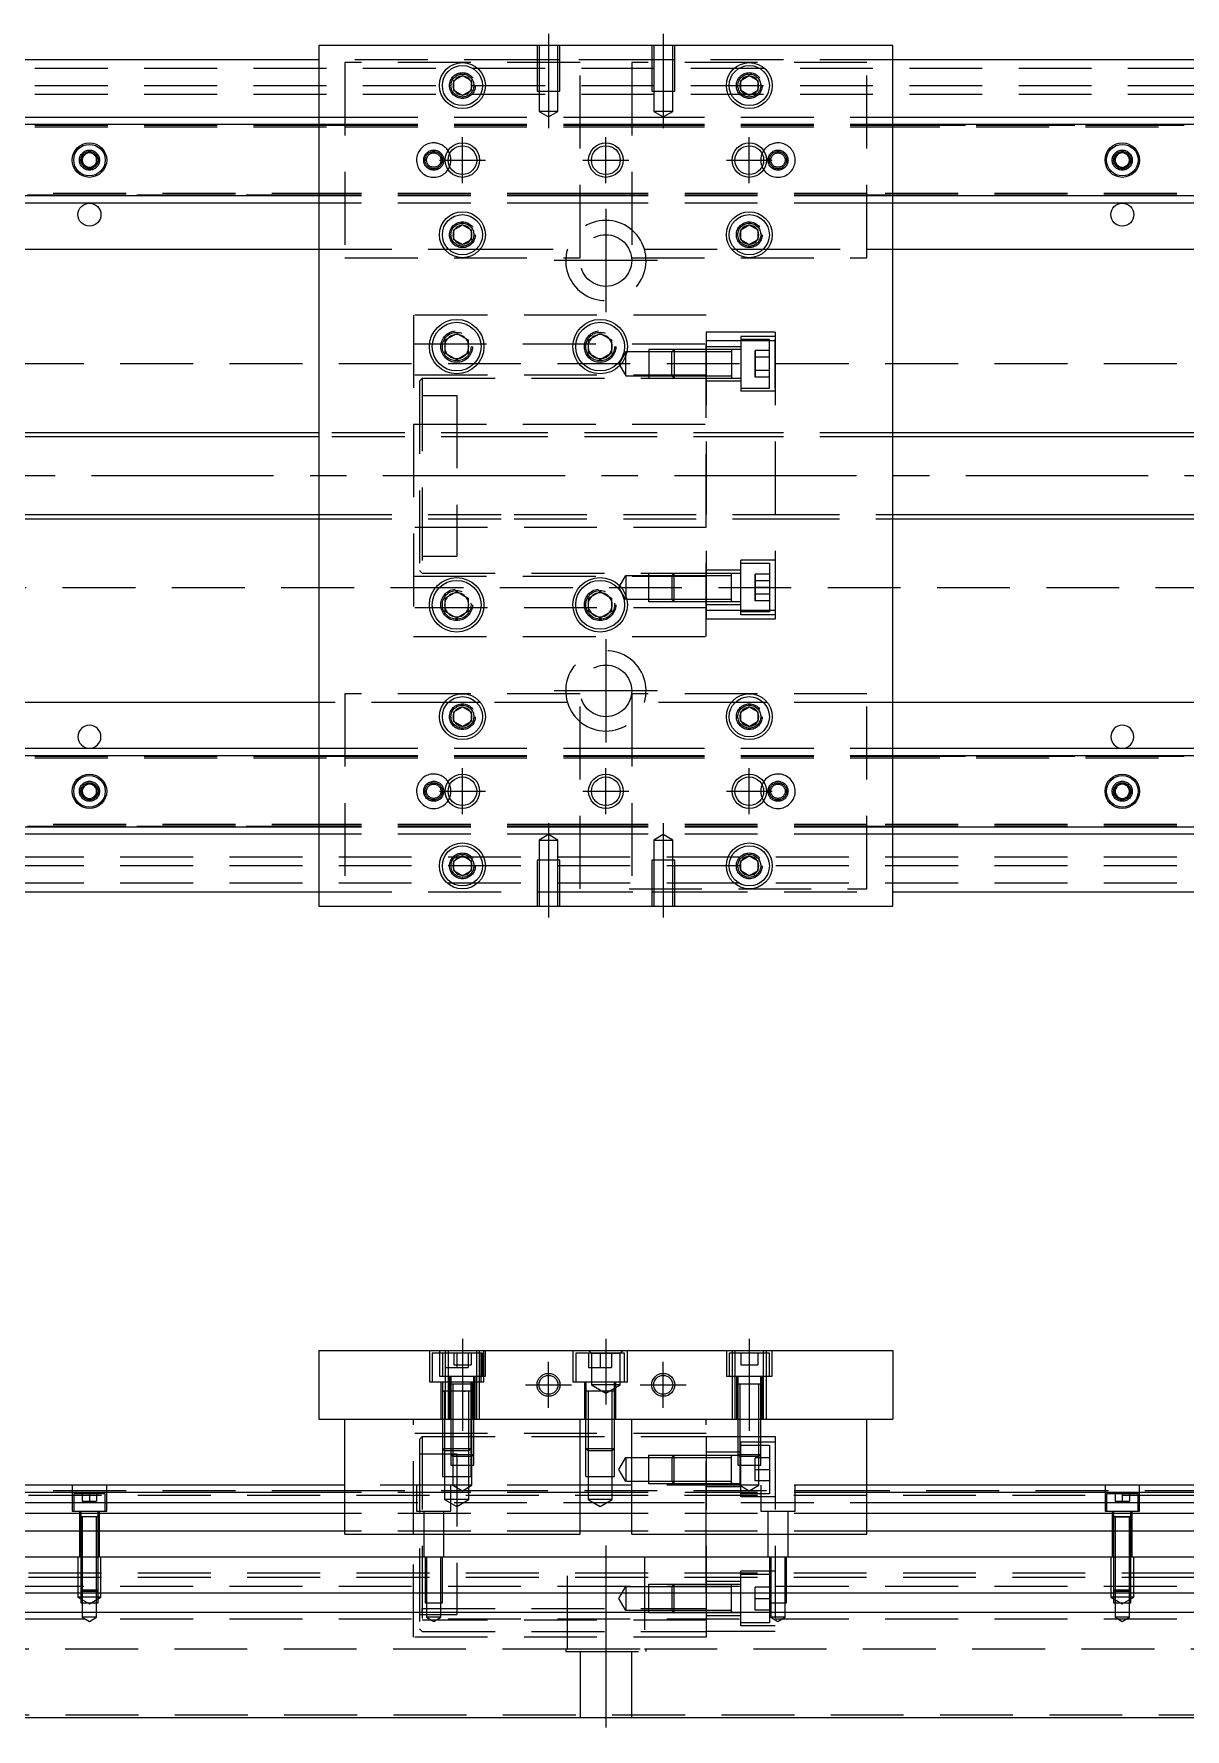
# Model space of a CAD drawing. Extents: x -10 to 785, y -295 to 77.
# Drawn here: x 190.3 to 391, y -218.4 to 77 of the extents above; entities that cross this region are included whole.
import ezdxf

# ---------------------------------------------------------------- set-up
doc = ezdxf.new("R2010")
doc.units = 0
doc.linetypes.add('CENTER', pattern=[50.8, 31.75, -6.35, 6.35, -6.35])
doc.linetypes.add('DASHED', pattern=[19.05, 12.7, -6.35])
doc.layers.get('0').update_dxf_attribs({"linetype": 'CONTINUOUS'})
doc.layers.add('CENTER', color=1, linetype='CENTER')

msp = doc.modelspace()

# ---------------------------------------------------------------- linework, layer by layer
at = {"color": 7, "linetype": 'CONTINUOUS'}
for p, q in [((240, 75), (240, -75)), ((340, 75), (240, 75)), ((340, -75), (340, 75)), ((240, 72.5), (0, 72.5)), ((580, 72.5), (340, 72.5)), ((263.5, 68.866026), (265, 69.73205)), ((263.5, 67.133974), (263.5, 68.866026)), ((265, 69.73205), (266.5, 68.866026)), ((266.5, 68.866026), (266.5, 67.133974)), ((313.5, 68.866026), (315, 69.73205)), ((313.5, 67.133974), (313.5, 68.866026)), ((315, 69.73205), (316.5, 68.866026)), ((316.5, 68.866026), (316.5, 67.133974)), ((265, 66.26795), (263.5, 67.133974)), ((266.5, 67.133974), (265, 66.26795)), ((315, 66.26795), (313.5, 67.133974)), ((316.5, 67.133974), (315, 66.26795)), ((0, 62.5), (240, 62.5)), ((340, 62.5), (580, 62.5)), ((0, 61.247728), (240, 61.247728)), ((340, 61.247728), (580, 61.247728)), ((198.75, 55.721688), (200, 56.443376)), ((200, 56.443376), (201.25, 55.721688)), ((378.75, 55.721688), (380, 56.443376)), ((380, 56.443376), (381.25, 55.721688)), ((198.75, 54.278312), (198.75, 55.721688)), ((200, 53.556624), (198.75, 54.278312)), ((201.25, 54.278312), (200, 53.556624)), ((201.25, 55.721688), (201.25, 54.278312)), ((378.75, 54.278312), (378.75, 55.721688)), ((380, 53.556624), (378.75, 54.278312)), ((381.25, 54.278312), (380, 53.556624)), ((381.25, 55.721688), (381.25, 54.278312)), ((240, 48.752272), (0, 48.752272)), ((240, 47.5), (0, 47.5)), ((580, 48.752272), (340, 48.752272)), ((580, 47.5), (340, 47.5)), ((263.5, 42.866026), (265, 43.73205)), ((263.5, 41.133974), (263.5, 42.866026)), ((265, 43.73205), (266.5, 42.866026)), ((266.5, 42.866026), (266.5, 41.133974)), ((313.5, 42.866026), (315, 43.73205)), ((313.5, 41.133974), (313.5, 42.866026)), ((315, 43.73205), (316.5, 42.866026)), ((316.5, 42.866026), (316.5, 41.133974)), ((176.708204, 39.5), (240, 39.5)), ((265, 40.26795), (263.5, 41.133974)), ((266.5, 41.133974), (265, 40.26795)), ((315, 40.26795), (313.5, 41.133974)), ((316.5, 41.133974), (315, 40.26795)), ((340, 39.5), (403.291796, 39.5)), ((262, 23.6547), (264, 24.809402)), ((262, 21.3453), (262, 23.6547)), ((264, 24.809402), (266, 23.6547)), ((266, 23.6547), (266, 21.3453)), ((287, 23.6547), (289, 24.809402)), ((287, 21.3453), (287, 23.6547)), ((289, 24.809402), (291, 23.6547)), ((291, 23.6547), (291, 21.3453)), ((264, 20.190598), (262, 21.3453)), ((266, 21.3453), (264, 20.190598)), ((289, 20.190598), (287, 21.3453)), ((291, 21.3453), (289, 20.190598)), ((240, 7.5), (40.5, 7.5)), ((530, 7.5), (340, 7.5)), ((40.5, -7.5), (240, -7.5)), ((340, -7.5), (530, -7.5)), ((262, -21.3453), (264, -20.190598)), ((264, -20.190598), (266, -21.3453)), ((287, -21.3453), (289, -20.190598)), ((289, -20.190598), (291, -21.3453)), ((262, -23.6547), (262, -21.3453)), ((266, -21.3453), (266, -23.6547)), ((287, -23.6547), (287, -21.3453)), ((291, -21.3453), (291, -23.6547)), ((264, -24.809402), (262, -23.6547)), ((266, -23.6547), (264, -24.809402)), ((289, -24.809402), (287, -23.6547)), ((291, -23.6547), (289, -24.809402)), ((240, -39.5), (176.708204, -39.5)), ((263.5, -41.133974), (265, -40.26795)), ((263.5, -42.866026), (263.5, -41.133974)), ((265, -40.26795), (266.5, -41.133974)), ((266.5, -41.133974), (266.5, -42.866026)), ((313.5, -41.133974), (315, -40.26795)), ((313.5, -42.866026), (313.5, -41.133974)), ((315, -40.26795), (316.5, -41.133974)), ((316.5, -41.133974), (316.5, -42.866026)), ((403.291796, -39.5), (340, -39.5)), ((265, -43.73205), (263.5, -42.866026)), ((266.5, -42.866026), (265, -43.73205)), ((315, -43.73205), (313.5, -42.866026)), ((316.5, -42.866026), (315, -43.73205)), ((0, -47.5), (240, -47.5)), ((0, -48.752272), (240, -48.752272)), ((340, -47.5), (580, -47.5)), ((340, -48.752272), (580, -48.752272)), ((198.75, -54.278312), (200, -53.556624)), ((198.75, -55.721688), (198.75, -54.278312)), ((200, -56.443376), (198.75, -55.721688)), ((200, -53.556624), (201.25, -54.278312)), ((201.25, -55.721688), (200, -56.443376)), ((201.25, -54.278312), (201.25, -55.721688)), ((378.75, -54.278312), (380, -53.556624)), ((378.75, -55.721688), (378.75, -54.278312)), ((380, -56.443376), (378.75, -55.721688)), ((380, -53.556624), (381.25, -54.278312)), ((381.25, -55.721688), (380, -56.443376)), ((381.25, -54.278312), (381.25, -55.721688)), ((240, -61.247728), (0, -61.247728)), ((580, -61.247728), (340, -61.247728)), ((240, -62.5), (0, -62.5)), ((580, -62.5), (340, -62.5)), ((263.5, -67.133974), (265, -66.26795)), ((263.5, -68.866026), (263.5, -67.133974)), ((265, -66.26795), (266.5, -67.133974)), ((266.5, -67.133974), (266.5, -68.866026)), ((313.5, -67.133974), (315, -66.26795)), ((313.5, -68.866026), (313.5, -67.133974)), ((315, -66.26795), (316.5, -67.133974)), ((316.5, -67.133974), (316.5, -68.866026)), ((265, -69.73205), (263.5, -68.866026)), ((266.5, -68.866026), (265, -69.73205)), ((315, -69.73205), (313.5, -68.866026)), ((316.5, -68.866026), (315, -69.73205)), ((0, -72.5), (240, -72.5)), ((340, -72.5), (580, -72.5)), ((240, -75), (340, -75)), ((240, -152.45), (340, -152.45)), ((240, -152.45), (240, -164.45)), ((340, -152.45), (340, -164.45)), ((240, -164.45), (340, -164.45)), ((244.5, -184.45), (244.5, -164.45)), ((285.5, -184.45), (285.5, -164.45)), ((294.5, -184.45), (294.5, -164.45)), ((335.5, -184.45), (335.5, -164.45)), ((244.5, -175.95), (0, -175.95)), ((244.5, -177.202272), (0, -177.202272)), ((294.5, -175.95), (285.5, -175.95)), ((294.5, -177.202272), (285.5, -177.202272)), ((580, -175.95), (335.5, -175.95)), ((580, -177.202272), (335.5, -177.202272)), ((0, -178.97668), (244.5, -178.97668)), ((285.5, -178.97668), (294.5, -178.97668)), ((335.5, -178.97668), (580, -178.97668)), ((244.5, -180.873076), (0, -180.873076)), ((294.5, -180.873076), (285.5, -180.873076)), ((580, -180.873076), (335.5, -180.873076)), ((244.5, -183.927372), (0, -183.927372)), ((244.5, -184.45), (285.5, -184.45)), ((294.5, -183.927372), (285.5, -183.927372)), ((294.5, -184.45), (335.5, -184.45)), ((580, -183.927372), (335.5, -183.927372)), ((0, -188.45), (580, -188.45)), ((580, -194.75), (0, -194.75)), ((580, -198.15), (0, -198.15)), ((0, -216.45), (580, -216.45))]:
    msp.add_line(p, q, dxfattribs=at)
at = {"color": 3, "linetype": 'DASHED'}
for p, q in [((278.000006, 75), (278.000006, 67)), ((278.35, 75), (278.35, 67)), ((281.65, 67), (281.65, 75)), ((281.999994, 67), (281.999994, 75)), ((298.000006, 75), (298.000006, 67)), ((298.35, 75), (298.35, 67)), ((301.65, 67), (301.65, 75)), ((301.999994, 67), (301.999994, 75)), ((0, 71), (580, 71)), ((278.000006, 72.5), (240, 72.5)), ((285.5, 72), (244.5, 72)), ((244.5, 72), (244.5, 38)), ((281.999994, 72.5), (278.000006, 72.5)), ((298.000006, 72.5), (281.999994, 72.5)), ((285.5, 38), (285.5, 72)), ((294.5, 72), (294.5, 38)), ((335.5, 72), (294.5, 72)), ((301.999994, 72.5), (298.000006, 72.5)), ((340, 72.5), (301.999994, 72.5)), ((335.5, 38), (335.5, 72)), ((0, 68), (580, 68)), ((266.973226, 68.326156), (267, 68)), ((316.973226, 68.326156), (317, 68)), ((0, 66.5), (580, 66.5)), ((278.000006, 67), (281.999994, 67)), ((278.35, 67), (278.35, 63.5)), ((281.65, 63.5), (281.65, 67)), ((298.000006, 67), (301.999994, 67)), ((298.35, 67), (298.35, 63.5)), ((301.65, 63.5), (301.65, 67)), ((240, 62.5), (244.5, 62.5)), ((244.5, 62.5), (285.5, 62.5)), ((281.65, 63.5), (278.35, 63.5)), ((278.35, 63.5), (280, 62.547372)), ((280, 62.547372), (281.65, 63.5)), ((285.5, 62.5), (294.5, 62.5)), ((294.5, 62.5), (335.5, 62.5)), ((301.65, 63.5), (298.35, 63.5)), ((298.35, 63.5), (300, 62.547372)), ((300, 62.547372), (301.65, 63.5)), ((335.5, 62.5), (340, 62.5)), ((0, 61.1147), (240, 61.1147)), ((0, 61.1), (244.5, 61.1)), ((0, 60.8), (244.5, 60.8)), ((240, 61.247728), (244.5, 61.247728)), ((240, 61.1147), (244.5, 61.1147)), ((244.5, 61.247728), (285.5, 61.247728)), ((244.5, 61.1147), (285.5, 61.1147)), ((244.5, 61.1), (285.5, 61.1)), ((244.5, 60.8), (285.5, 60.8)), ((285.5, 61.247728), (294.5, 61.247728)), ((285.5, 61.1147), (294.5, 61.1147)), ((285.5, 61.1), (294.5, 61.1)), ((285.5, 60.8), (294.5, 60.8)), ((294.5, 61.247728), (335.5, 61.247728)), ((294.5, 61.1147), (335.5, 61.1147)), ((294.5, 61.1), (335.5, 61.1)), ((294.5, 60.8), (335.5, 60.8)), ((335.5, 61.247728), (340, 61.247728)), ((335.5, 61.1147), (340, 61.1147)), ((335.5, 61.1), (580, 61.1)), ((335.5, 60.8), (580, 60.8)), ((340, 61.1147), (580, 61.1147)), ((201.477374, 55.25955), (201.5, 55)), ((378.5, 55), (378.52041, 55.24661)), ((244.5, 49.2), (0, 49.2)), ((244.5, 48.9), (0, 48.9)), ((240, 48.8853), (0, 48.8853)), ((244.5, 48.8853), (240, 48.8853)), ((244.5, 48.752272), (240, 48.752272)), ((244.5, 47.5), (240, 47.5)), ((285.5, 49.2), (244.5, 49.2)), ((285.5, 48.9), (244.5, 48.9)), ((285.5, 48.8853), (244.5, 48.8853)), ((285.5, 48.752272), (244.5, 48.752272)), ((285.5, 47.5), (244.5, 47.5)), ((294.5, 49.2), (285.5, 49.2)), ((294.5, 48.9), (285.5, 48.9)), ((294.5, 48.8853), (285.5, 48.8853)), ((294.5, 48.752272), (285.5, 48.752272)), ((294.5, 47.5), (285.5, 47.5)), ((335.5, 49.2), (294.5, 49.2)), ((335.5, 48.9), (294.5, 48.9)), ((335.5, 48.8853), (294.5, 48.8853)), ((335.5, 48.752272), (294.5, 48.752272)), ((335.5, 47.5), (294.5, 47.5)), ((580, 49.2), (335.5, 49.2)), ((580, 48.9), (335.5, 48.9)), ((340, 48.8853), (335.5, 48.8853)), ((340, 48.752272), (335.5, 48.752272)), ((340, 47.5), (335.5, 47.5)), ((580, 48.8853), (340, 48.8853)), ((263, 42), (263.030168, 42.346066)), ((316.973226, 42.326156), (317, 42)), ((240, 39.5), (261.877502, 39.5)), ((261.877502, 39.5), (262.55051, 39.5)), ((262.55051, 39.5), (267.44949, 39.5)), ((267.44949, 39.5), (268.122498, 39.5)), ((268.122498, 39.5), (283.291796, 39.5)), ((296.708204, 39.5), (311.877502, 39.5)), ((311.877502, 39.5), (312.55051, 39.5)), ((312.55051, 39.5), (317.44949, 39.5)), ((317.44949, 39.5), (318.122498, 39.5)), ((318.122498, 39.5), (335.5, 39.5)), ((335.5, 39.5), (340, 39.5)), ((244.5, 38), (285.5, 38)), ((294.5, 38), (335.5, 38)), ((256.5, 28), (256.5, -28)), ((307.5, 28), (256.5, 28)), ((307.5, -28), (307.5, 28)), ((307.5, 25), (307.5, -25)), ((319.5, 25), (307.5, 25)), ((313.5, 24.235572), (313.5, 14.735572)), ((319.5, 24.235572), (313.5, 24.235572)), ((318.5, 23.735571), (313.5, 23.735571)), ((318.5, 15.235572), (318.5, 23.735572)), ((319.5, 25), (319.5, -25)), ((319.5, 15.235571), (319.5, 23.735571)), ((256.5, 23), (307.5, 23)), ((261.5, 22.5), (261.512884, 22.753488)), ((286.5, 22.5), (286.52689, 22.865682)), ((293.500001, 21.585571), (292.287565, 19.485571)), ((299.4, 21.585571), (293.5, 21.585571)), ((293.500001, 17.385571), (293.500001, 21.585571)), ((302.4, 21.985565), (297.5, 21.985565)), ((297.5, 21.971141), (297.5, 16.985576)), ((302, 21.585571), (299.4, 21.585571)), ((301.9, 21.985571), (301.5, 21.585571)), ((301.5, 17.385571), (301.5, 21.585571)), ((301.9, 21.985571), (301.9, 16.985571)), ((311.9, 21.585571), (302, 21.585571)), ((313.5, 21.985565), (302.4, 21.985565)), ((319.5, 23.49468), (307.5, 23.49468)), ((313.5, 22.485571), (307.5, 22.485571)), ((311.9, 21.985571), (311.9, 16.985571)), ((316, 20.640272), (316, 21.794972)), ((316, 21.794972), (316, 20.640272)), ((318.5, 21.794972), (316, 21.794972)), ((580, 19.5), (61.969694, 19.5)), ((292.287565, 19.485571), (293.500001, 17.385571)), ((318.5, 20.640272), (316, 20.640272)), ((316, 18.330872), (316, 20.640272)), ((316, 20.640272), (316, 18.330872)), ((318.5, 18.330872), (316, 18.330872)), ((316, 17.17617), (316, 18.330872)), ((316, 18.330872), (316, 17.17617)), ((307.5, 17.5), (256.5, 17.5)), ((257.5, 16.5), (258, 17)), ((257.5, 16.5), (257.5, -16.5)), ((258, 17), (308, 17)), ((258, 17), (258, -17)), ((293.500001, 17.385571), (299.4, 17.385571)), ((297.5, 16.985575), (302.4, 16.985575)), ((299.4, 17.385571), (302, 17.385571)), ((301.5, 17.385571), (301.9, 16.985571)), ((302, 17.385571), (311.9, 17.385571)), ((302.4, 16.985575), (313.5, 16.985575)), ((313.5, 16.485571), (307.5, 16.485571)), ((313.5, 15.235572), (318.5, 15.235572)), ((318.5, 17.17617), (316, 17.17617)), ((258, 14), (264, 14)), ((264, 14), (264, -14)), ((319.5, 14.735572), (313.5, 14.735572)), ((256.5, 9), (307.5, 9)), ((274, 7.5), (240, 7.5)), ((274, 6.75), (240, 6.75)), ((318, 7.5), (274, 7.5)), ((318, 6.75), (274, 6.75)), ((340, 7.5), (318, 7.5)), ((340, 6.75), (318, 6.75)), ((240, -6.75), (274, -6.75)), ((240, -7.5), (274, -7.5)), ((274, -6.75), (318, -6.75)), ((274, -7.5), (318, -7.5)), ((318, -6.75), (340, -6.75)), ((318, -7.5), (340, -7.5)), ((307.5, -9), (256.5, -9)), ((258, -14), (264, -14)), ((313.5, -24.235572), (313.5, -14.735572)), ((319.5, -14.735572), (313.5, -14.735572)), ((256.5, -17.5), (307.5, -17.5)), ((258, -17), (257.5, -16.5)), ((258, -17), (307.5, -17)), ((292.287565, -19.485571), (293.500001, -17.385571)), ((293.500001, -17.385571), (293.500001, -21.585571)), ((293.500001, -17.385571), (299.4, -17.385571)), ((297.5, -21.985566), (297.5, -16.985575)), ((297.5, -16.985575), (302.4, -16.985575)), ((299.4, -17.385571), (302, -17.385571)), ((301.499979, -17.385571), (301.899979, -16.985571)), ((301.499979, -17.385571), (301.499979, -21.585571)), ((301.899979, -21.985571), (301.899979, -16.985571)), ((302, -17.385571), (311.9, -17.385572)), ((302.4, -16.985575), (313.5, -16.985575)), ((313.5, -16.485572), (307.5, -16.485572)), ((311.9, -21.985571), (311.9, -16.985571)), ((313.5, -15.235571), (318.5, -15.235571)), ((316, -18.330872), (316, -17.17617)), ((316, -17.17617), (316, -18.330872)), ((318.5, -17.17617), (316, -17.17617)), ((318.5, -15.235571), (318.5, -23.735571)), ((61.969694, -19.5), (580, -19.5)), ((293.500001, -21.585571), (292.287565, -19.485571)), ((318.5, -18.330872), (316, -18.330872)), ((316, -20.640272), (316, -18.330872)), ((316, -18.330872), (316, -20.640272)), ((318.5, -19.485571), (316, -19.485571)), ((318.5, -20.640272), (316, -20.640272)), ((316, -21.794972), (316, -20.640272)), ((316, -20.640272), (316, -21.794972)), ((307.5, -23), (256.5, -23)), ((266.483582, -22.213962), (266.5, -22.5)), ((291.483582, -22.213962), (291.5, -22.5)), ((299.4, -21.585571), (293.66115, -21.585571)), ((302.4, -21.985565), (297.5, -21.985565)), ((302, -21.585571), (299.4, -21.585571)), ((301.899979, -21.985571), (301.499979, -21.585571)), ((311.9, -21.585571), (302, -21.585571)), ((313.5, -21.985565), (302.4, -21.985565)), ((313.5, -22.485572), (307.5, -22.485572)), ((319.5, -23.49468), (307.5, -23.49468)), ((311.9, -21.728173), (311.9, -21.985571)), ((318.5, -21.794972), (316, -21.794972)), ((319.5, -25), (307.5, -25)), ((318.5, -23.735571), (313.5, -23.735571)), ((319.5, -24.235572), (313.5, -24.235572)), ((256.5, -28), (307.5, -28)), ((285.5, -38), (244.5, -38)), ((244.5, -38), (244.5, -72)), ((285.5, -72), (285.5, -38)), ((335.5, -38), (294.5, -38)), ((294.5, -38), (294.5, -72)), ((335.5, -72), (335.5, -38)), ((261.877502, -39.5), (240, -39.5)), ((262.55051, -39.5), (261.877502, -39.5)), ((267.44949, -39.5), (262.55051, -39.5)), ((268.122498, -39.5), (267.44949, -39.5)), ((283.291796, -39.5), (268.122498, -39.5)), ((311.877502, -39.5), (296.708204, -39.5)), ((312.55051, -39.5), (311.877502, -39.5)), ((317.44949, -39.5), (312.55051, -39.5)), ((318.122498, -39.5), (317.44949, -39.5)), ((335.5, -39.5), (318.122498, -39.5)), ((340, -39.5), (335.5, -39.5)), ((263, -42), (263.030168, -41.653934)), ((316.973226, -41.673844), (317, -42)), ((0, -48.8853), (240, -48.8853)), ((0, -48.9), (244.5, -48.9)), ((0, -49.2), (244.5, -49.2)), ((240, -47.5), (244.5, -47.5)), ((240, -48.752272), (244.5, -48.752272)), ((240, -48.8853), (244.5, -48.8853)), ((244.5, -47.5), (285.5, -47.5)), ((244.5, -48.752272), (285.5, -48.752272)), ((244.5, -48.8853), (285.5, -48.8853)), ((244.5, -48.9), (285.5, -48.9)), ((244.5, -49.2), (285.5, -49.2)), ((285.5, -47.5), (294.5, -47.5)), ((285.5, -48.752272), (294.5, -48.752272)), ((285.5, -48.8853), (294.5, -48.8853)), ((285.5, -48.9), (294.5, -48.9)), ((285.5, -49.2), (294.5, -49.2)), ((294.5, -47.5), (335.5, -47.5)), ((294.5, -48.752272), (335.5, -48.752272)), ((294.5, -48.8853), (335.5, -48.8853)), ((294.5, -48.9), (335.5, -48.9)), ((294.5, -49.2), (335.5, -49.2)), ((335.5, -47.5), (340, -47.5)), ((335.5, -48.752272), (340, -48.752272)), ((335.5, -48.8853), (340, -48.8853)), ((335.5, -48.9), (580, -48.9)), ((335.5, -49.2), (580, -49.2)), ((340, -48.8853), (580, -48.8853)), ((198.5, -55), (198.52041, -54.75339)), ((381.477374, -54.74045), (381.5, -55)), ((244.5, -60.8), (0, -60.8)), ((244.5, -61.1), (0, -61.1)), ((240, -61.1147), (0, -61.1147)), ((244.5, -61.1147), (240, -61.1147)), ((244.5, -61.247728), (240, -61.247728)), ((285.5, -60.8), (244.5, -60.8)), ((285.5, -61.1), (244.5, -61.1)), ((285.5, -61.1147), (244.5, -61.1147)), ((285.5, -61.247728), (244.5, -61.247728)), ((294.5, -60.8), (285.5, -60.8)), ((294.5, -61.1), (285.5, -61.1)), ((294.5, -61.1147), (285.5, -61.1147)), ((294.5, -61.247728), (285.5, -61.247728)), ((335.5, -60.8), (294.5, -60.8)), ((335.5, -61.1), (294.5, -61.1)), ((335.5, -61.1147), (294.5, -61.1147)), ((335.5, -61.247728), (294.5, -61.247728)), ((580, -60.8), (335.5, -60.8)), ((580, -61.1), (335.5, -61.1)), ((340, -61.1147), (335.5, -61.1147)), ((340, -61.247728), (335.5, -61.247728)), ((580, -61.1147), (340, -61.1147)), ((244.5, -62.5), (240, -62.5)), ((285.5, -62.5), (244.5, -62.5)), ((280, -62.547372), (278.35, -63.5)), ((278.35, -63.5), (280, -63.5)), ((278.35, -63.5), (278.35, -67)), ((281.65, -63.5), (280, -62.547372)), ((280, -63.5), (281.65, -63.5)), ((281.65, -67), (281.65, -63.5)), ((294.5, -62.5), (285.5, -62.5)), ((335.5, -62.5), (294.5, -62.5)), ((300, -62.547372), (298.35, -63.5)), ((298.35, -63.5), (300, -63.5)), ((298.35, -63.5), (298.35, -67)), ((301.65, -63.5), (300, -62.547372)), ((300, -63.5), (301.65, -63.5)), ((301.65, -67), (301.65, -63.5)), ((340, -62.5), (335.5, -62.5)), ((580, -66.5), (0, -66.5)), ((266.973226, -67.673844), (267, -68)), ((281.999994, -67), (278.000006, -67)), ((278.000006, -67), (278.000006, -75)), ((278.35, -67), (278.35, -75)), ((281.65, -75), (281.65, -67)), ((281.999994, -75), (281.999994, -67)), ((301.999994, -67), (298.000006, -67)), ((298.000006, -67), (298.000006, -75)), ((298.35, -67), (298.35, -75)), ((301.65, -75), (301.65, -67)), ((301.999994, -75), (301.999994, -67)), ((316.973226, -67.673844), (317, -68)), ((580, -68), (0, -68)), ((580, -71), (0, -71)), ((240, -72.5), (278.000006, -72.5)), ((278.000006, -72.5), (281.999994, -72.5)), ((281.999994, -72.5), (298.000006, -72.5)), ((294.040523, -72), (335.5, -72)), ((298.000006, -72.5), (301.999994, -72.5)), ((301.999994, -72.5), (340, -72.5)), ((259.25, -152.45), (259.25, -157.95)), ((262.5, -152.95), (259.75, -152.95)), ((259.75, -152.95), (259.75, -157.95)), ((261, -152.45), (261, -156.95)), ((268.5, -152.95), (261.5, -152.95)), ((261.5, -152.95), (261.5, -156.95)), ((262.000006, -152.45), (262.000006, -152.95)), ((262.000006, -152.95), (262.000006, -156.95)), ((262.5, -152.45), (262.5, -164.45)), ((263.5, -152.95), (263.5, -154.95)), ((264, -152.95), (264, -155.45)), ((266, -152.95), (266, -155.45)), ((266.5, -152.95), (266.5, -154.95)), ((267.5, -164.45), (267.5, -152.45)), ((267.999994, -152.95), (267.999994, -152.45)), ((267.999994, -156.95), (267.999994, -152.95)), ((268.25, -157.95), (268.25, -152.95)), ((268.5, -156.95), (268.5, -152.95)), ((268.75, -157.95), (268.75, -152.45)), ((269, -156.95), (269, -152.45)), ((284.25, -152.45), (284.25, -157.95)), ((293.25, -152.95), (284.75, -152.95)), ((284.75, -152.95), (284.75, -157.95)), ((287.5, -152.95), (287, -152.45)), ((287, -152.95), (287, -155.45)), ((287.5, -152.95), (287.5, -158.45)), ((287.5, -152.95), (292.5, -152.95)), ((289, -152.95), (289, -155.45)), ((290, -152.95), (290, -155.45)), ((291, -152.95), (291, -155.45)), ((292.5, -152.95), (293, -152.45)), ((292.5, -158.45), (292.5, -152.95)), ((293.25, -157.95), (293.25, -152.95)), ((293.75, -157.95), (293.75, -152.45)), ((311, -152.45), (311, -156.95)), ((318.5, -152.95), (311.5, -152.95)), ((311.5, -152.95), (311.5, -156.95)), ((312.000006, -152.45), (312.000006, -152.95)), ((312.000006, -152.95), (312.000006, -156.95)), ((312.5, -152.45), (312.5, -164.45)), ((313.5, -152.95), (313.5, -154.95)), ((315, -152.95), (315, -154.95)), ((316.5, -152.95), (316.5, -154.95)), ((317.5, -164.45), (317.5, -152.45)), ((317.999994, -152.95), (317.999994, -152.45)), ((317.999994, -156.95), (317.999994, -152.95)), ((318.5, -156.95), (318.5, -152.95)), ((319, -156.95), (319, -152.45)), ((262, -155.45), (264, -155.45)), ((263.5, -154.95), (265, -154.95)), ((264, -155.45), (266, -155.45)), ((265, -154.95), (266.5, -154.95)), ((287, -155.45), (289, -155.45)), ((289, -155.45), (291, -155.45)), ((313.5, -154.95), (315, -154.95)), ((315, -154.95), (316.5, -154.95)), ((259.25, -157.95), (268.75, -157.95)), ((261, -156.95), (269, -156.95)), ((261.25, -157.95), (261.25, -164.45)), ((261.5, -157.95), (261.5, -159.55)), ((262.000006, -156.95), (262.000006, -164.45)), ((262.75, -156.95), (262.75, -164.45)), ((267.000006, -158.35), (262.999994, -158.35)), ((263, -156.95), (263, -158.35)), ((263, -158.345), (263, -158.35)), ((263.216708, -158.35), (263, -158.35)), ((263, -158.35), (263, -158.355)), ((263, -158.35), (263, -164.45)), ((266.783332, -158.35), (263.216708, -158.35)), ((263.35, -158.35), (263.35, -164.45)), ((266.5, -158.35), (266.5, -157.95)), ((266.5, -159.55), (266.5, -158.35)), ((266.65, -164.45), (266.65, -158.35)), ((266.75, -164.45), (266.75, -157.95)), ((267, -158.35), (266.783332, -158.35)), ((267, -158.35), (267, -156.95)), ((267, -158.35), (267, -158.345)), ((267, -158.355), (267, -158.35)), ((267, -164.45), (267, -158.35)), ((267.25, -164.45), (267.25, -156.95)), ((267.999994, -164.45), (267.999994, -156.95)), ((284.25, -157.95), (293.75, -157.95)), ((286.25, -157.95), (286.25, -164.45)), ((286.5, -157.95), (286.5, -159.55)), ((292.5, -158.45), (287.5, -158.45)), ((287.5, -158.45), (290, -159.893376)), ((290, -159.893376), (292.5, -158.45)), ((291.5, -159.55), (291.5, -157.95)), ((291.75, -164.45), (291.75, -157.95)), ((311, -156.95), (319, -156.95)), ((312.000006, -156.95), (312.000006, -164.45)), ((312.75, -156.95), (312.75, -164.45)), ((317.000006, -158.35), (312.999994, -158.35)), ((317.000006, -158.35), (312.999994, -158.35)), ((317.000006, -158.35), (312.999994, -158.35)), ((313, -156.95), (313, -158.35)), ((313, -158.345), (313, -158.35)), ((313.216708, -158.35), (313, -158.35)), ((313, -158.35), (313, -158.355)), ((313, -158.35), (313, -164.45)), ((316.783332, -158.35), (313.216708, -158.35)), ((313.35, -158.35), (313.35, -164.45)), ((316.65, -164.45), (316.65, -158.35)), ((317, -158.35), (316.783332, -158.35)), ((317, -158.35), (317, -156.95)), ((317, -158.35), (317, -158.345)), ((317, -158.355), (317, -158.35)), ((317, -164.45), (317, -158.35)), ((317.25, -164.45), (317.25, -156.95)), ((317.999994, -164.45), (317.999994, -156.95)), ((266.500006, -159.55), (261.499994, -159.55)), ((266.500006, -159.55), (261.499994, -159.55)), ((263.000006, -159.55), (261.499994, -159.55)), ((261.5, -159.545), (261.5, -159.55)), ((261.5, -159.55), (261.757448, -159.55)), ((261.757468, -159.55), (261.5, -159.55)), ((261.5, -159.55), (261.5, -159.555)), ((261.5, -159.55), (261.5, -164.45)), ((262.999766, -159.55), (261.757468, -159.55)), ((261.9, -159.55), (261.9, -164.45)), ((263, -159.55), (261.999766, -159.55)), ((263, -159.55), (262.000006, -159.55)), ((263.35, -159.55), (263, -159.55)), ((263.350064, -159.55), (263, -159.55)), ((265.500006, -159.55), (263.35, -159.55)), ((265.242552, -159.55), (263.350064, -159.55)), ((265.5, -159.55), (265.242552, -159.55)), ((265.242602, -159.55), (265.5, -159.55)), ((265.5, -159.55), (265.5, -159.545)), ((265.5, -159.555), (265.5, -159.55)), ((266.1, -164.45), (266.1, -159.55)), ((266.5, -164.45), (266.5, -159.55)), ((291.500006, -159.55), (286.499994, -159.55)), ((291.500006, -159.55), (286.499994, -159.55)), ((286.5, -159.55), (286.5, -164.45)), ((291.242552, -159.55), (286.757468, -159.55)), ((286.9, -159.55), (286.9, -164.45)), ((290.5, -159.55), (290.242552, -159.55)), ((290.242602, -159.55), (290.5, -159.55)), ((291.1, -164.45), (291.1, -159.55)), ((291.5, -164.45), (291.5, -159.55)), ((256.5, -184.45), (256.5, -164.45)), ((261.5, -164.45), (261.5, -169.55)), ((261.500006, -164.45), (261.500006, -169.550006)), ((261.9, -164.45), (261.9, -169.95)), ((263, -164.45), (263, -170.6)), ((263.000006, -164.45), (263.000002, -170.6)), ((263.35, -164.45), (263.35, -170.95)), ((266.1, -169.95), (266.1, -164.45)), ((266.499994, -169.550006), (266.499994, -164.45)), ((266.5, -169.55), (266.5, -164.45)), ((266.65, -170.95), (266.65, -164.45)), ((266.999998, -170.6), (266.999994, -164.45)), ((267, -170.6), (267, -164.45)), ((286.500012, -169.55), (286.500012, -164.45)), ((286.9, -164.45), (286.9, -169.95)), ((291.1, -169.95), (291.1, -164.45)), ((291.499994, -169.550006), (291.499994, -164.45)), ((291.5, -169.55), (291.5, -164.45)), ((307.5, -184.45), (307.5, -164.45)), ((313, -164.45), (313, -170.6)), ((313.000006, -164.45), (313.000006, -170.600006)), ((313.35, -164.45), (313.35, -170.95)), ((316.65, -170.95), (316.65, -164.45)), ((316.999994, -170.600006), (316.999994, -164.45)), ((317, -170.6), (317, -164.45)), ((307.5, -166.95), (256.5, -166.95)), ((257.5, -167.95), (258, -167.45)), ((257.5, -167.95), (257.5, -200.95)), ((258, -167.45), (307.5, -167.45)), ((258, -167.45), (258, -201.45)), ((307.5, -167.45), (307.5, -201.45)), ((307.5, -167.45), (319.5, -167.45)), ((319.5, -167.45), (319.5, -201.45)), ((257.5, -170.45), (264, -170.45)), ((261.5, -169.55), (266.499994, -169.55)), ((261.5, -169.55), (261.9, -169.95)), ((261.500006, -169.550006), (261.500006, -174.45)), ((266.1, -169.95), (261.9, -169.95)), ((261.9, -169.95), (261.9, -174.45)), ((263, -169.55), (263.35, -169.55)), ((263.35, -169.95), (263, -169.95)), ((263, -170.6), (267, -170.6)), ((263, -170.6), (263.35, -170.95)), ((263.000002, -170.6), (263.000006, -172.45)), ((266.65, -170.95), (263.35, -170.95)), ((263.35, -170.95), (263.35, -172.45)), ((264, -170.45), (264, -198.45)), ((266.1, -169.95), (266.5, -169.55)), ((266.1, -174.45), (266.1, -169.95)), ((266.499994, -170.95), (266.499994, -169.550006)), ((266.499994, -172.45), (266.499994, -170.95)), ((266.65, -170.95), (267, -170.6)), ((266.65, -172.45), (266.65, -170.95)), ((266.999994, -172.45), (266.999998, -170.6)), ((286.5, -169.55), (291.5, -169.55)), ((286.5, -169.55), (286.9, -169.95)), ((286.500006, -174.45), (286.500006, -169.550006)), ((291.1, -169.95), (286.9, -169.95)), ((286.9, -169.95), (286.9, -174.45)), ((291.1, -169.95), (291.5, -169.55)), ((291.1, -174.45), (291.1, -169.95)), ((291.499994, -174.45), (291.499994, -169.550006)), ((292.287565, -173.2), (293.500001, -171.1)), ((293.500001, -171.1), (293.500001, -175.3)), ((293.500001, -171.1), (299.4, -171.1)), ((297.5, -175.699995), (297.5, -170.700004)), ((297.5, -170.700004), (302.4, -170.700004)), ((299.4, -171.1), (302, -171.1)), ((301.499979, -171.1), (301.899979, -170.7)), ((301.499979, -171.1), (301.499979, -175.3)), ((301.899979, -175.7), (301.899979, -170.7)), ((302, -171.1), (311.9, -171.100001)), ((302.4, -170.700004), (313.5, -170.700004)), ((313.5, -170.200001), (307.5, -170.200001)), ((311.9, -175.7), (311.9, -170.7)), ((313, -170.6), (317, -170.6)), ((313, -170.6), (313.35, -170.95)), ((313.000006, -170.600006), (313.000006, -172.45)), ((316.65, -170.95), (313.35, -170.95)), ((313.35, -170.95), (313.35, -172.45)), ((313.5, -177.950001), (313.5, -168.450001)), ((319.5, -168.450001), (313.5, -168.450001)), ((313.5, -168.95), (318.5, -168.95)), ((316, -175.2), (316, -171.2)), ((318.5, -171.2), (316, -171.2)), ((316.65, -170.95), (317, -170.6)), ((316.65, -172.45), (316.65, -170.95)), ((316.999994, -172.45), (316.999994, -170.600006)), ((318.5, -168.95), (318.5, -177.45)), ((263.000006, -172.45), (266.999994, -172.45)), ((263.35, -172.45), (263.35, -175.95)), ((266.499994, -174.45), (266.499994, -172.45)), ((266.65, -175.95), (266.65, -172.45)), ((293.500001, -175.3), (292.287565, -173.2)), ((313.000006, -172.45), (316.999994, -172.45)), ((313.35, -172.45), (313.35, -175.95)), ((316, -173.2), (318.5, -173.2)), ((316.65, -175.95), (316.65, -172.45)), ((244.5, -176.95), (40.5, -176.95)), ((197, -175.95), (197, -180.45)), ((203, -180.45), (203, -175.95)), ((263.35, -175.95), (244.5, -175.95)), ((274, -176.95), (244.5, -176.95)), ((285.5, -177.202272), (244.5, -177.202272)), ((257, -175.95), (257, -180.45)), ((261.500006, -174.45), (266.499994, -174.45)), ((261.9, -174.45), (261.9, -178.45)), ((263, -180.45), (263, -175.95)), ((266.65, -175.95), (263.35, -175.95)), ((263.35, -175.95), (265, -176.902628)), ((265, -176.902628), (266.65, -175.95)), ((266.1, -178.45), (266.1, -174.45)), ((285.5, -175.95), (266.65, -175.95)), ((318, -176.95), (274, -176.95)), ((286.500006, -174.45), (291.499994, -174.45)), ((286.9, -174.45), (286.9, -178.45)), ((291.1, -178.45), (291.1, -174.45)), ((299.4, -175.3), (293.66115, -175.3)), ((313.35, -175.95), (294.5, -175.95)), ((335.5, -177.202272), (294.5, -177.202272)), ((302.4, -175.699994), (297.5, -175.699994)), ((302, -175.3), (299.4, -175.3)), ((301.899979, -175.7), (301.499979, -175.3)), ((311.9, -175.3), (302, -175.3)), ((313.5, -175.699994), (302.4, -175.699994)), ((313.5, -176.200001), (307.5, -176.200001)), ((311.9, -175.442602), (311.9, -175.7)), ((316.65, -175.95), (313.35, -175.95)), ((313.35, -175.95), (315, -176.902628)), ((315, -176.902628), (316.65, -175.95)), ((318.5, -175.2), (316, -175.2)), ((335.5, -175.95), (316.65, -175.95)), ((317, -175.95), (317, -180.45)), ((335.5, -176.95), (318, -176.95)), ((323, -180.45), (323, -175.95)), ((530, -176.95), (335.5, -176.95)), ((377, -175.95), (377, -180.45)), ((383, -180.45), (383, -175.95)), ((37, -177.7), (530, -177.7)), ((202.75, -177.45), (197.25, -177.45)), ((197.25, -177.45), (197.25, -180.45)), ((198.75, -177.45), (198.75, -178.75)), ((198.75, -178.75), (200, -178.75)), ((200, -177.45), (200, -178.75)), ((200, -178.75), (201.25, -178.75)), ((201.25, -177.45), (201.25, -178.75)), ((202.75, -180.45), (202.75, -177.45)), ((244.5, -178.97668), (285.5, -178.97668)), ((266.1, -178.45), (261.9, -178.45)), ((261.9, -178.45), (264, -179.662436)), ((264, -179.662436), (266.1, -178.45)), ((291.1, -178.45), (286.9, -178.45)), ((286.9, -178.45), (289, -179.662436)), ((289, -179.662436), (291.1, -178.45)), ((294.5, -178.97668), (335.5, -178.97668)), ((318.5, -177.45), (313.5, -177.45)), ((319.5, -177.950001), (313.5, -177.950001)), ((382.75, -177.45), (377.25, -177.45)), ((377.25, -177.45), (377.25, -180.45)), ((378.75, -177.45), (378.75, -178.75)), ((378.75, -178.75), (380, -178.75)), ((380, -177.45), (380, -178.75)), ((380, -178.75), (381.25, -178.75)), ((381.25, -177.45), (381.25, -178.75)), ((382.75, -180.45), (382.75, -177.45)), ((197, -180.45), (203, -180.45)), ((198.25, -180.45), (198.25, -188.45)), ((199.998804, -181.45), (198.499994, -181.45)), ((201.500006, -181.45), (198.499994, -181.45)), ((198.5, -180.45), (198.5, -181.45)), ((198.5, -181.445), (198.5, -181.45)), ((198.624678, -181.45), (198.5, -181.45)), ((198.5, -181.45), (198.5, -181.455)), ((198.5, -181.45), (198.5, -188.45)), ((199.998804, -181.45), (198.624678, -181.45)), ((198.75, -181.45), (198.75, -188.45)), ((201.500006, -181.45), (199.998804, -181.45)), ((201.37533, -181.45), (199.998804, -181.45)), ((201.25, -188.45), (201.25, -181.45)), ((201.5, -181.45), (201.37533, -181.45)), ((201.5, -181.45), (201.5, -180.45)), ((201.5, -181.45), (201.5, -181.445)), ((201.5, -181.455), (201.5, -181.45)), ((201.5, -188.45), (201.5, -181.45)), ((201.75, -188.45), (201.75, -180.45)), ((285.5, -180.873076), (244.5, -180.873076)), ((257, -180.45), (263, -180.45)), ((258.25, -180.45), (258.25, -188.45)), ((261.75, -188.45), (261.75, -180.45)), ((335.5, -180.873076), (294.5, -180.873076)), ((317, -180.45), (323, -180.45)), ((318.25, -180.45), (318.25, -188.45)), ((321.75, -188.45), (321.75, -180.45)), ((377, -180.45), (383, -180.45)), ((378.25, -180.45), (378.25, -188.45)), ((381.500006, -181.45), (378.499994, -181.45)), ((379.998804, -181.45), (378.499994, -181.45)), ((378.5, -180.45), (378.5, -181.45)), ((378.5, -181.445), (378.5, -181.45)), ((378.5, -181.45), (378.62467, -181.45)), ((378.624678, -181.45), (378.5, -181.45)), ((378.5, -181.45), (378.5, -181.455)), ((378.5, -181.45), (378.5, -188.45)), ((378.62467, -181.45), (381.375392, -181.45)), ((379.998804, -181.45), (378.624678, -181.45)), ((378.75, -181.45), (378.75, -188.45)), ((381.500006, -181.45), (379.998804, -181.45)), ((381.37533, -181.45), (379.998804, -181.45)), ((381.25, -188.45), (381.25, -181.45)), ((381.5, -181.45), (381.37533, -181.45)), ((381.375392, -181.45), (381.5, -181.45)), ((381.5, -181.45), (381.5, -180.45)), ((381.5, -181.45), (381.5, -181.445)), ((381.5, -181.455), (381.5, -181.45)), ((381.5, -188.45), (381.5, -181.45)), ((381.75, -188.45), (381.75, -180.45)), ((285.5, -183.927372), (244.5, -183.927372)), ((256.5, -202.45), (256.5, -184.45)), ((335.5, -183.927372), (294.5, -183.927372)), ((307.5, -188.45), (307.5, -184.45)), ((198, -188.45), (198, -195.45)), ((198.5, -188.45), (198.5, -194.2)), ((198.500006, -188.45), (198.500002, -194.2)), ((198.75, -188.45), (198.75, -194.45)), ((201.25, -194.45), (201.25, -188.45)), ((201.499998, -194.2), (201.499994, -188.45)), ((201.5, -194.2), (201.5, -188.45)), ((202, -195.45), (202, -188.45)), ((258.500006, -188.45), (258.500006, -194.75)), ((258.75, -188.45), (258.75, -196.45)), ((261.25, -196.45), (261.25, -188.45)), ((261.499994, -194.75), (261.499994, -188.45)), ((283.291796, -204.45), (283.291796, -188.45)), ((296.708204, -188.45), (296.708204, -204.45)), ((307.5, -194.75), (307.5, -188.45)), ((318.500006, -188.45), (318.500006, -194.75)), ((318.75, -188.45), (318.75, -196.45)), ((321.25, -196.45), (321.25, -188.45)), ((321.499994, -194.75), (321.499994, -188.45)), ((378, -188.45), (378, -195.45)), ((378.5, -188.45), (378.5, -194.2)), ((378.500006, -188.45), (378.500002, -194.2)), ((378.75, -188.45), (378.75, -194.45)), ((381.25, -194.45), (381.25, -188.45)), ((381.499998, -194.2), (381.499994, -188.45)), ((381.5, -194.2), (381.5, -188.45)), ((382, -195.45), (382, -188.45)), ((37, -191.2), (530, -191.2)), ((37, -191.95), (530, -191.95)), ((313.5, -200.450001), (313.5, -190.950001)), ((319.5, -190.950001), (313.5, -190.950001)), ((313.5, -191.45), (318.5, -191.45)), ((318.5, -191.45), (318.5, -199.95)), ((580, -193.6), (0, -193.6)), ((198.5, -194.2), (201.5, -194.2)), ((198.5, -194.2), (198.75, -194.45)), ((198.500002, -194.2), (198.500006, -194.75)), ((198.500006, -194.75), (198.500006, -196.45)), ((201.25, -194.45), (198.75, -194.45)), ((198.75, -194.45), (198.75, -196.45)), ((201.25, -194.45), (201.5, -194.2)), ((201.25, -196.45), (201.25, -194.45)), ((201.499994, -194.75), (201.499998, -194.2)), ((201.499994, -196.45), (201.499994, -194.75)), ((258.500006, -194.75), (258.500006, -196.45)), ((261.499994, -196.45), (261.499994, -194.75)), ((292.287565, -195.7), (293.500001, -193.6)), ((293.500001, -193.6), (293.500001, -197.8)), ((293.500001, -193.6), (299.4, -193.6)), ((297.5, -198.199995), (297.5, -193.200004)), ((297.5, -193.200004), (302.4, -193.200004)), ((299.4, -193.6), (302, -193.6)), ((301.499979, -193.6), (301.899979, -193.2)), ((301.499979, -193.6), (301.499979, -197.8)), ((301.899979, -198.2), (301.899979, -193.2)), ((302, -193.6), (311.9, -193.600001)), ((302.4, -193.200004), (313.5, -193.200004)), ((313.5, -192.700001), (307.5, -192.700001)), ((311.9, -198.2), (311.9, -193.2)), ((316, -197.7), (316, -193.7)), ((318.5, -193.7), (316, -193.7)), ((318.500006, -194.75), (318.500006, -196.45)), ((321.499994, -196.45), (321.499994, -194.75)), ((378.5, -194.2), (381.5, -194.2)), ((378.5, -194.2), (378.75, -194.45)), ((378.500002, -194.2), (378.500006, -194.75)), ((378.500006, -194.75), (378.500006, -196.45)), ((381.25, -194.45), (378.75, -194.45)), ((378.75, -194.45), (378.75, -196.45)), ((381.25, -194.45), (381.5, -194.2)), ((381.25, -196.45), (381.25, -194.45)), ((381.499994, -194.75), (381.499998, -194.2)), ((381.499994, -196.45), (381.499994, -194.75)), ((202, -195.45), (198, -195.45)), ((198, -195.45), (200, -196.6047)), ((198.500006, -196.45), (201.499994, -196.45)), ((198.75, -196.45), (198.75, -198.95)), ((200, -196.6047), (202, -195.45)), ((201.25, -198.95), (201.25, -196.45)), ((258, -197.45), (307.5, -197.45)), ((258, -198.15), (258, -197.45)), ((258.500006, -196.45), (261.499994, -196.45)), ((258.75, -196.45), (258.75, -198.95)), ((261.25, -198.95), (261.25, -196.45)), ((293.500001, -197.8), (292.287565, -195.7)), ((299.4, -197.8), (293.500001, -197.8)), ((302, -197.8), (299.4, -197.8)), ((301.899979, -198.2), (301.499979, -197.8)), ((311.9, -197.8), (302, -197.8)), ((311.9, -197.942602), (311.9, -198.2)), ((316, -195.7), (318.5, -195.7)), ((318.5, -197.7), (316, -197.7)), ((318.500006, -196.45), (321.499994, -196.45)), ((318.75, -196.45), (318.75, -198.95)), ((321.25, -198.95), (321.25, -196.45)), ((382, -195.45), (378, -195.45)), ((378, -195.45), (380, -196.6047)), ((378.500006, -196.45), (381.499994, -196.45)), ((378.75, -196.45), (378.75, -198.95)), ((380, -196.6047), (382, -195.45)), ((381.25, -198.95), (381.25, -196.45)), ((580, -199.3), (0, -199.3)), ((201.25, -198.95), (198.75, -198.95)), ((198.75, -198.95), (200, -199.671688)), ((200, -199.671688), (201.25, -198.95)), ((257.5, -198.45), (264, -198.45)), ((307.5, -199.458332), (258, -199.458332)), ((261.25, -198.95), (258.75, -198.95)), ((258.75, -198.95), (260, -199.671688)), ((260, -199.671688), (261.25, -198.95)), ((302.4, -198.199994), (297.5, -198.199994)), ((313.5, -198.199994), (302.4, -198.199994)), ((307.5, -198.15), (307.5, -202.45)), ((313.5, -198.700001), (307.5, -198.700001)), ((318.5, -199.95), (313.5, -199.95)), ((319.5, -200.450001), (313.5, -200.450001)), ((321.25, -198.95), (318.75, -198.95)), ((318.75, -198.95), (320, -199.671688)), ((320, -199.671688), (321.25, -198.95)), ((381.25, -198.95), (378.75, -198.95)), ((378.75, -198.95), (380, -199.671688)), ((380, -199.671688), (381.25, -198.95)), ((307.5, -202.45), (256.5, -202.45)), ((258, -201.45), (257.5, -200.95)), ((258, -201.45), (307.5, -201.45)), ((319.5, -201.45), (307.5, -201.45)), ((176.708204, -204.45), (283.291796, -204.45)), ((283, -204.45), (283, -204.95)), ((283, -204.95), (297, -204.95)), ((283.291796, -204.45), (296.708204, -204.45)), ((285.5, -204.95), (285.5, -216.45)), ((294.5, -216.45), (294.5, -204.95)), ((296.708204, -204.45), (403.291796, -204.45)), ((297, -204.95), (297, -204.45)), ((62.499994, -215.95), (580, -215.95))]:
    msp.add_line(p, q, dxfattribs=at)
at = {"color": 3, "linetype": 'CONTINUOUS'}
for p, q in [((240, 6.75), (40.5, 6.75)), ((530, 6.75), (340, 6.75)), ((40.5, -6.75), (240, -6.75)), ((340, -6.75), (530, -6.75))]:
    msp.add_line(p, q, dxfattribs=at)
at = {"color": 7, "linetype": 'CONTINUOUS'}
for centre, radius in [((265, 68), 4), ((265, 68), 3.5), ((315, 68), 4), ((315, 68), 3.5), ((200, 55), 3), ((200, 55), 2.75), ((265, 55), 2.5), ((290, 55), 3), ((290, 55), 2.5), ((315, 55), 2.5), ((380, 55), 3), ((380, 55), 2.75), ((200, 45.5), 2), ((380, 45.5), 2), ((265, 42), 4), ((265, 42), 3.5), ((315, 42), 4), ((315, 42), 3.5), ((264, 22.5), 4.75), ((264, 22.5), 4.25), ((289, 22.5), 4.75), ((289, 22.5), 4.25), ((264, -22.5), 4.75), ((264, -22.5), 4.25), ((289, -22.5), 4.75), ((289, -22.5), 4.25), ((265, -42), 4), ((315, -42), 4), ((265, -42), 3.5), ((315, -42), 3.5), ((200, -55), 3), ((200, -55), 2.75), ((265, -55), 2.5), ((290, -55), 3), ((290, -55), 2.5), ((315, -55), 2.5), ((380, -55), 3), ((380, -55), 2.75), ((265, -68), 4), ((265, -68), 3.5), ((315, -68), 4), ((315, -68), 3.5), ((280, -158.45), 1.65), ((300, -158.45), 1.65)]:
    msp.add_circle(centre, radius, dxfattribs=at)
at = {"color": 3, "linetype": 'DASHED'}
for centre, radius in [((265, 68), 2.25), ((265, 68), 2), ((315, 68), 2.25), ((315, 68), 2), ((200, 55), 1.75), ((200, 55), 1.5), ((260, 55), 1.75), ((260, 55), 1.5), ((260, 55), 1.25), ((320, 55), 1.75), ((320, 55), 1.5), ((320, 55), 1.25), ((380, 55), 1.75), ((380, 55), 1.5), ((265, 42), 2.25), ((265, 42), 2), ((290, 37.5), 4.5), ((315, 42), 2.25), ((315, 42), 2), ((264, 22.5), 2.75), ((264, 22.5), 2.5), ((289, 22.5), 2.75), ((289, 22.5), 2.5), ((264, -22.5), 2.75), ((264, -22.5), 2.5), ((289, -22.5), 2.75), ((289, -22.5), 2.5), ((290, -37.5), 4.5), ((265, -42), 2.25), ((265, -42), 2), ((315, -42), 2.25), ((315, -42), 2), ((200, -55), 1.75), ((200, -55), 1.5), ((260, -55), 1.75), ((260, -55), 1.5), ((260, -55), 1.25), ((320, -55), 1.75), ((320, -55), 1.5), ((320, -55), 1.25), ((380, -55), 1.75), ((380, -55), 1.5), ((265, -68), 2.25), ((265, -68), 2), ((315, -68), 2.25), ((315, -68), 2)]:
    msp.add_circle(centre, radius, dxfattribs=at)
at = {"color": 3, "linetype": 'CONTINUOUS'}
for centre, radius in [((265, 55), 3), ((315, 55), 3), ((265, -55), 3), ((315, -55), 3), ((280, -158.45), 2), ((300, -158.45), 2)]:
    msp.add_circle(centre, radius, dxfattribs=at)
at = {"color": 7, "linetype": 'CONTINUOUS'}
for centre, radius, start, end in [((265, 68), 1.65, 155.380023, 180), ((265, 68), 1.65, 180, 204.619977), ((265, 68), 1.65, 144.619977, 155.380023), ((265, 68), 1.65, 95.380023, 144.619977), ((265, 68), 1.65, 84.619977, 95.380023), ((265, 68), 1.65, 35.380023, 84.619977), ((265, 68), 1.65, 24.619977, 35.380023), ((265, 68), 1.65, 335.380023, 24.619977), ((315, 68), 1.65, 155.380023, 180), ((315, 68), 1.65, 180, 204.619977), ((315, 68), 1.65, 144.619977, 155.380023), ((315, 68), 1.65, 95.380023, 144.619977), ((315, 68), 1.65, 84.619977, 95.380023), ((315, 68), 1.65, 35.380023, 84.619977), ((315, 68), 1.65, 24.619977, 35.380023), ((315, 68), 1.65, 335.380023, 24.619977), ((265, 68), 1.65, 204.619977, 215.380023), ((265, 68), 1.65, 215.380023, 264.619977), ((265, 68), 1.65, 264.619977, 275.380023), ((265, 68), 1.65, 275.380023, 324.619977), ((265, 68), 1.65, 324.619977, 335.380023), ((315, 68), 1.65, 204.619977, 215.380023), ((315, 68), 1.65, 215.380023, 264.619977), ((315, 68), 1.65, 264.619977, 275.380023), ((315, 68), 1.65, 275.380023, 324.619977), ((315, 68), 1.65, 324.619977, 335.380023), ((200, 55), 1.25, 60, 120), ((380, 55), 1.25, 60, 120), ((200, 55), 1.25, 120, 180), ((200, 55), 1.25, 180, 240), ((200, 55), 1.25, 240, 300), ((200, 55), 1.25, 0, 60), ((200, 55), 1.25, 300, 0), ((380, 55), 1.25, 120, 180), ((380, 55), 1.25, 180, 240), ((380, 55), 1.25, 240, 300), ((380, 55), 1.25, 0, 60), ((380, 55), 1.25, 300, 0), ((265, 42), 1.65, 155.380023, 180), ((265, 42), 1.65, 180, 204.619977), ((265, 42), 1.65, 144.619977, 155.380023), ((265, 42), 1.65, 95.380023, 144.619977), ((265, 42), 1.65, 84.619977, 95.380023), ((265, 42), 1.65, 35.380023, 84.619977), ((265, 42), 1.65, 24.619977, 35.380023), ((265, 42), 1.65, 335.380023, 24.619977), ((315, 42), 1.65, 155.380023, 180), ((315, 42), 1.65, 180, 204.619977), ((315, 42), 1.65, 144.619977, 155.380023), ((315, 42), 1.65, 95.380023, 144.619977), ((315, 42), 1.65, 84.619977, 95.380023), ((315, 42), 1.65, 35.380023, 84.619977), ((315, 42), 1.65, 24.619977, 35.380023), ((315, 42), 1.65, 335.380023, 24.619977), ((265, 42), 1.65, 204.619977, 215.380023), ((265, 42), 1.65, 215.380023, 264.619977), ((265, 42), 1.65, 264.619977, 275.380023), ((265, 42), 1.65, 275.380023, 324.619977), ((265, 42), 1.65, 324.619977, 335.380023), ((315, 42), 1.65, 204.619977, 215.380023), ((315, 42), 1.65, 215.380023, 264.619977), ((315, 42), 1.65, 264.619977, 275.380023), ((315, 42), 1.65, 275.380023, 324.619977), ((315, 42), 1.65, 324.619977, 335.380023), ((264, 22.5), 2.1, 137.75279, 162.24721), ((264, 22.5), 2.1, 102.24721, 137.75279), ((264, 22.5), 2.1, 77.75279, 102.24721), ((264, 22.5), 2.1, 42.24721, 77.75279), ((264, 22.5), 2.1, 17.75279, 42.24721), ((289, 22.5), 2.1, 137.75279, 162.24721), ((289, 22.5), 2.1, 102.24721, 137.75279), ((289, 22.5), 2.1, 77.75279, 102.24721), ((289, 22.5), 2.1, 42.24721, 77.75279), ((289, 22.5), 2.1, 17.75279, 42.24721), ((264, 22.5), 2.1, 162.24721, 180), ((264, 22.5), 2.1, 180, 197.75279), ((264, 22.5), 2.1, 197.75279, 222.24721), ((264, 22.5), 2.1, 222.24721, 257.75279), ((264, 22.5), 2.1, 282.24721, 317.75279), ((264, 22.5), 2.1, 317.75279, 342.24721), ((264, 22.5), 2.1, 342.24721, 17.75279), ((289, 22.5), 2.1, 162.24721, 180), ((289, 22.5), 2.1, 180, 197.75279), ((289, 22.5), 2.1, 197.75279, 222.24721), ((289, 22.5), 2.1, 222.24721, 257.75279), ((289, 22.5), 2.1, 282.24721, 317.75279), ((289, 22.5), 2.1, 317.75279, 342.24721), ((289, 22.5), 2.1, 342.24721, 17.75279), ((264, 22.5), 2.1, 257.75279, 282.24721), ((289, 22.5), 2.1, 257.75279, 282.24721), ((264, -22.5), 2.1, 102.24721, 137.75279), ((264, -22.5), 2.1, 77.75279, 102.24721), ((264, -22.5), 2.1, 42.24721, 77.75279), ((289, -22.5), 2.1, 102.24721, 137.75279), ((289, -22.5), 2.1, 77.75279, 102.24721), ((289, -22.5), 2.1, 42.24721, 77.75279), ((264, -22.5), 2.1, 162.24721, 180), ((264, -22.5), 2.1, 180, 197.75279), ((264, -22.5), 2.1, 137.75279, 162.24721), ((264, -22.5), 2.1, 197.75279, 222.24721), ((264, -22.5), 2.1, 17.75279, 42.24721), ((264, -22.5), 2.1, 317.75279, 342.24721), ((264, -22.5), 2.1, 342.24721, 17.75279), ((289, -22.5), 2.1, 162.24721, 180), ((289, -22.5), 2.1, 180, 197.75279), ((289, -22.5), 2.1, 137.75279, 162.24721), ((289, -22.5), 2.1, 197.75279, 222.24721), ((289, -22.5), 2.1, 17.75279, 42.24721), ((289, -22.5), 2.1, 317.75279, 342.24721), ((289, -22.5), 2.1, 342.24721, 17.75279), ((264, -22.5), 2.1, 222.24721, 257.75279), ((264, -22.5), 2.1, 257.75279, 282.24721), ((264, -22.5), 2.1, 282.24721, 317.75279), ((289, -22.5), 2.1, 222.24721, 257.75279), ((289, -22.5), 2.1, 257.75279, 282.24721), ((289, -22.5), 2.1, 282.24721, 317.75279), ((265, -42), 1.65, 155.380023, 180), ((265, -42), 1.65, 144.619977, 155.380023), ((265, -42), 1.65, 95.380023, 144.619977), ((265, -42), 1.65, 84.619977, 95.380023), ((265, -42), 1.65, 35.380023, 84.619977), ((265, -42), 1.65, 24.619977, 35.380023), ((265, -42), 1.65, 335.380023, 24.619977), ((315, -42), 1.65, 155.380023, 180), ((315, -42), 1.65, 144.619977, 155.380023), ((315, -42), 1.65, 95.380023, 144.619977), ((315, -42), 1.65, 84.619977, 95.380023), ((315, -42), 1.65, 35.380023, 84.619977), ((315, -42), 1.65, 24.619977, 35.380023), ((315, -42), 1.65, 335.380023, 24.619977), ((200, -45.5), 2, 90, 270), ((200, -45.5), 2, 270, 90), ((265, -42), 1.65, 180, 204.619977), ((265, -42), 1.65, 204.619977, 215.380023), ((265, -42), 1.65, 215.380023, 264.619977), ((265, -42), 1.65, 264.619977, 275.380023), ((265, -42), 1.65, 275.380023, 324.619977), ((265, -42), 1.65, 324.619977, 335.380023), ((315, -42), 1.65, 180, 204.619977), ((315, -42), 1.65, 204.619977, 215.380023), ((315, -42), 1.65, 215.380023, 264.619977), ((315, -42), 1.65, 264.619977, 275.380023), ((315, -42), 1.65, 275.380023, 324.619977), ((315, -42), 1.65, 324.619977, 335.380023), ((380, -45.5), 2, 90, 270), ((380, -45.5), 2, 270, 90), ((200, -55), 1.25, 120, 180), ((200, -55), 1.25, 180, 240), ((200, -55), 1.25, 60, 120), ((200, -55), 1.25, 240, 300), ((200, -55), 1.25, 0, 60), ((200, -55), 1.25, 300, 0), ((380, -55), 1.25, 120, 180), ((380, -55), 1.25, 180, 240), ((380, -55), 1.25, 60, 120), ((380, -55), 1.25, 240, 300), ((380, -55), 1.25, 0, 60), ((380, -55), 1.25, 300, 0), ((265, -68), 1.65, 155.380023, 180), ((265, -68), 1.65, 144.619977, 155.380023), ((265, -68), 1.65, 95.380023, 144.619977), ((265, -68), 1.65, 84.619977, 95.380023), ((265, -68), 1.65, 35.380023, 84.619977), ((265, -68), 1.65, 24.619977, 35.380023), ((265, -68), 1.65, 335.380023, 24.619977), ((315, -68), 1.65, 155.380023, 180), ((315, -68), 1.65, 144.619977, 155.380023), ((315, -68), 1.65, 95.380023, 144.619977), ((315, -68), 1.65, 84.619977, 95.380023), ((315, -68), 1.65, 35.380023, 84.619977), ((315, -68), 1.65, 24.619977, 35.380023), ((315, -68), 1.65, 335.380023, 24.619977), ((265, -68), 1.65, 180, 204.619977), ((265, -68), 1.65, 204.619977, 215.380023), ((265, -68), 1.65, 215.380023, 264.619977), ((265, -68), 1.65, 264.619977, 275.380023), ((265, -68), 1.65, 275.380023, 324.619977), ((265, -68), 1.65, 324.619977, 335.380023), ((315, -68), 1.65, 180, 204.619977), ((315, -68), 1.65, 204.619977, 215.380023), ((315, -68), 1.65, 215.380023, 264.619977), ((315, -68), 1.65, 264.619977, 275.380023), ((315, -68), 1.65, 275.380023, 324.619977), ((315, -68), 1.65, 324.619977, 335.380023)]:
    msp.add_arc(centre, radius, start, end, dxfattribs=at)
at = {"color": 3, "linetype": 'DASHED'}
for centre, radius, start, end in [((260, 55), 3, 90, 326.44269), ((260, 55), 3, 33.55731, 90), ((260, 55), 3, 22.331645, 33.55731), ((260, 55), 3, 337.668355, 22.331645), ((320, 55), 3, 157.668355, 202.331645), ((320, 55), 3, 146.44269, 157.668355), ((320, 55), 3, 213.55731, 90), ((320, 55), 3, 90, 146.44269), ((260, 55), 3, 326.44269, 337.668355), ((320, 55), 3, 202.331645, 213.55731), ((290, 37.5), 7, 16.60155, 163.39845), ((290, 37.5), 7, 163.39845, 16.60155), ((290, -37.5), 7, 343.39845, 196.60155), ((290, -37.5), 7, 196.60155, 343.39845), ((260, -55), 3, 90, 326.44269), ((260, -55), 3, 33.55731, 90), ((320, -55), 3, 213.55731, 90), ((320, -55), 3, 90, 146.44269), ((260, -55), 3, 22.331645, 33.55731), ((260, -55), 3, 337.668355, 22.331645), ((320, -55), 3, 157.668355, 202.331645), ((320, -55), 3, 146.44269, 157.668355), ((260, -55), 3, 326.44269, 337.668355), ((320, -55), 3, 202.331645, 213.55731)]:
    msp.add_arc(centre, radius, start, end, dxfattribs=at)
at = {"layer": 'CENTER', "color": 1, "linetype": 'CENTER'}
for p, q in [((280, 77), (280, 60.547372)), ((300, 77), (300, 60.547372)), ((265, 51), (265, 59)), ((290, 51), (290, 59)), ((315, 51), (315, 59)), ((261, 55), (269, 55)), ((286, 55), (294, 55)), ((311, 55), (319, 55)), ((290, 46.5), (290, 28.5)), ((299, 37.5), (281, 37.5)), ((638.492256, 0), (-10.32213, 0)), ((290, -28.5), (290, -46.5)), ((299, -37.5), (281, -37.5)), ((265, -59), (265, -51)), ((290, -59), (290, -51)), ((315, -59), (315, -51)), ((261, -55), (269, -55)), ((286, -55), (294, -55)), ((311, -55), (319, -55)), ((280, -60.547372), (280, -77)), ((300, -60.547372), (300, -77)), ((265, -150.45), (265, -166.45)), ((290, -150.45), (290, -161.893376)), ((315, -150.45), (315, -166.45)), ((280, -162.45), (280, -154.45)), ((300, -162.45), (300, -154.45)), ((276, -158.45), (284, -158.45)), ((296, -158.45), (304, -158.45)), ((290, -186.45), (290, -218.45))]:
    msp.add_line(p, q, dxfattribs=at)

doc.saveas('drawing.dxf')
